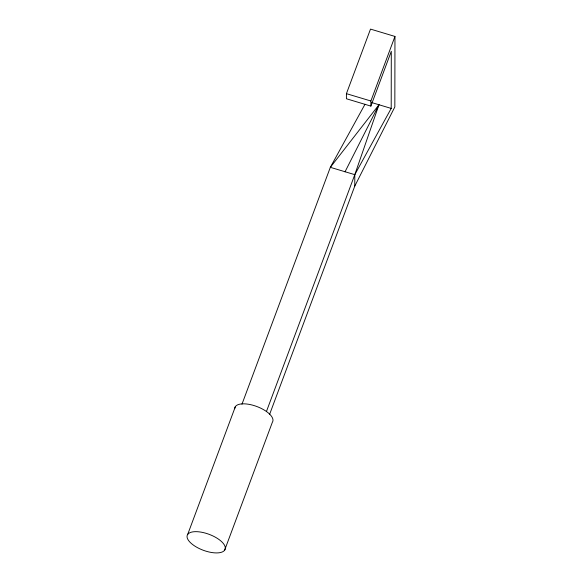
<?xml version="1.0" encoding="UTF-8"?>
<svg xmlns="http://www.w3.org/2000/svg" width="582" height="582" viewBox="0 0 582 582"><rect width="100%" height="100%" fill="white"/><g stroke="black" fill="none" stroke-linecap="round" stroke-linejoin="round"><path stroke-width="0.87" d="M269.561 414.5L354.773 186.095L394.836 106.935L394.96 36.44L370.508 29.1L346.421 93.658L346.414 98.758L370.865 106.099L391.3 51.318L391.206 108.419L354.794 174.665L266.418 411.569M354.773 186.095L354.794 174.665L378.977 104.753L330.336 167.325L241.959 404.228M370.865 106.099L370.88 100.999L394.96 36.44M187.695 534.422L235.383 406.6M224.659 550.15A20.181 8.483 20.5 0 0 201.241 532.166A20.181 8.483 20.5 0 0 192.635 544.548A20.181 8.483 20.5 0 0 224.659 550.15L272.34 422.321A20.181 8.483 20.5 0 0 256.378 406.345A20.181 8.483 20.5 0 0 234.728 408.717M345.01 171.857L378.977 104.753M365.016 104.236L330.336 167.325L354.794 174.665M346.421 93.658L370.88 100.999M371.643 102.548L391.206 108.419"/></g></svg>
